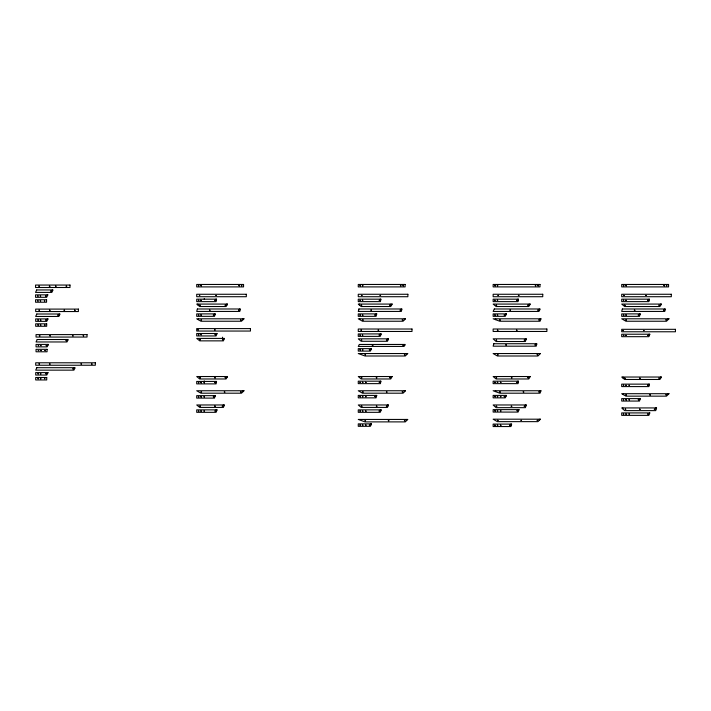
<?xml version="1.0" encoding="UTF-8"?>
<svg xmlns="http://www.w3.org/2000/svg" width="711" height="711" viewBox="0 0 711 711"><rect width="100%" height="100%" fill="white"/><g stroke="black" fill="none" stroke-linecap="round" stroke-linejoin="round"><path stroke-width="1.07" d="M222.516 339.92L222.516 337.165M380.723 299.846L380.145 299.171M380.723 381.869L380.145 381.185M649.214 299.953L648.565 299.322M649.214 384.927L648.556 384.207M216.428 299.846L215.86 299.171M216.428 382.109L215.86 381.434M665.229 309.676L664.696 308.983M401.679 309.729L401.173 308.983M358.477 310.636L359.091 311.436M639.98 314.653L639.385 313.889M639.98 399.378L639.385 398.604M376.466 314.6L375.968 313.889M511.333 424.84L510.818 424.094M376.466 396.125L375.968 395.405M240.131 309.738L239.616 308.983M536.654 344.559L536.032 343.733M656.297 408.763L655.684 407.927M540.653 319.603L540.067 318.884M540.653 391.565L540.067 390.748M649.516 335.023L648.956 334.223M506.045 314.662L505.548 313.889M506.045 396.178L505.548 395.405M52.623 290.595L52.25 289.955M47.548 295.465L47.166 294.861M47.646 319.586L47.219 318.981M67.749 340.249L67.323 339.511M48.001 345.128L47.548 344.417M47.628 373.382L47.13 372.6M59.6 314.715L59.191 314.004M404.781 345.199L404.346 344.533M204.244 298.629L204.244 299.171M204.244 380.892L204.244 381.434M74.699 368.52A0.907 0.907 0 0 1 74.175 367.694M197.782 304.077A1.075 1.075 0 0 1 197.534 304.761M226.978 304.992A1.058 1.058 0 0 1 226.436 304.077M214.953 314.76A0.907 0.907 0 0 1 214.278 313.889M198.44 318.795A1.733 1.733 0 0 1 198.209 319.657M243.109 319.648A1.209 1.209 0 0 1 242.753 318.795M216.668 334.437A0.995 0.995 0 0 1 216.02 333.503M223.921 339.387A1.022 1.022 0 0 1 223.218 338.409M359.588 304.077A1.324 1.324 0 0 1 359.277 304.93M391.565 305.117A1.209 1.209 0 0 1 390.97 304.077M359.722 318.795A1.458 1.458 0 0 1 359.526 319.523M404.612 319.674A1.244 1.244 0 0 1 404.239 318.795M380.829 334.801A0.933 0.933 0 0 1 380.216 333.921M388.046 339.76A0.995 0.995 0 0 1 387.388 338.827M371.142 349.465A0.907 0.907 0 0 1 370.618 348.639M406.719 354.549A1.404 1.404 0 0 1 406.301 353.545M518.337 300.06A0.907 0.907 0 0 1 517.59 299.171M529.677 305.001A1.058 1.058 0 0 1 529.135 304.077M539.738 309.827A0.933 0.933 0 0 1 539.205 308.983M495.594 318.795A2.453 2.453 0 0 1 495.443 319.639M518.683 410.531A0.969 0.969 0 0 1 518.052 409.545M525.962 339.698A0.915 0.915 0 0 1 525.331 338.783M539.605 354.345A1.129 1.129 0 0 1 539.267 353.545M660.91 304.859A0.907 0.907 0 0 1 660.448 304.077M668.287 319.47A0.969 0.969 0 0 1 668.002 318.795M622.809 407.927A1.102 1.102 0 0 1 622.525 408.665M226.978 377.443A1.058 1.058 0 0 1 226.436 376.528M243.109 391.61A1.209 1.209 0 0 1 242.753 390.748M223.921 405.937A1.022 1.022 0 0 1 223.218 404.968M391.565 377.577A1.209 1.209 0 0 1 390.97 376.528M404.612 391.637A1.244 1.244 0 0 1 404.239 390.748M388.046 405.901A0.995 0.995 0 0 1 387.388 404.968M406.719 420.441A1.404 1.404 0 0 1 406.301 419.437M529.677 377.452A1.058 1.058 0 0 1 529.135 376.528M495.594 390.748A2.453 2.453 0 0 1 495.443 391.601M525.962 405.839A0.915 0.915 0 0 1 525.331 404.923M539.605 419.988A1.129 1.129 0 0 1 539.267 419.188M660.91 377.817A0.907 0.907 0 0 1 660.448 377.026M622.952 377.026A1.244 1.244 0 0 1 622.658 377.825M668.287 394.383A0.969 0.969 0 0 1 668.002 393.698M623.414 393.698A1.706 1.706 0 0 1 623.192 394.561M214.953 396.534A0.907 0.907 0 0 1 214.278 395.654M216.668 410.807A0.995 0.995 0 0 1 216.02 409.874M380.829 410.754A0.933 0.933 0 0 1 380.216 409.874M371.142 424.689A0.907 0.907 0 0 1 370.618 423.863M518.337 382.083A0.907 0.907 0 0 1 517.59 381.185M38.874 286.178L39.407 286.32L38.874 286.178M37.745 295.989L38.252 296.203L37.772 295.927M37.745 300.895L38.252 301.109L37.772 300.833M40.225 295.989L40.758 296.132L40.251 295.927M38.998 310.227L39.496 310.44L39.025 310.165M40.225 300.895L40.758 301.037L40.251 300.833M37.87 320.039L38.403 320.181L37.87 320.039M37.87 324.945L38.403 325.087L37.87 324.945M40.349 320.039L40.883 320.181L40.349 320.039M40.349 324.945L40.883 325.087L40.349 324.945M39.372 335.743L39.905 335.885L39.372 335.743M38.243 345.555L38.776 345.697L38.27 345.484M44.402 300.895L44.926 301.037L44.429 300.833M38.243 350.461L38.776 350.603L38.243 350.461M45.655 295.989L46.162 296.203L45.682 295.927M40.723 345.555L41.229 345.759L40.749 345.484M39.025 363.925L39.558 364.068L39.025 363.925M40.723 350.461L41.256 350.603L40.723 350.461M37.896 373.737L38.43 373.879L37.932 373.666M49.343 286.178L49.877 286.32L49.343 286.178M44.517 324.945L45.051 325.087L44.517 324.945M37.896 378.643L38.43 378.785L37.932 378.572M45.78 320.039L46.313 320.181L45.78 320.039M50.819 291.083L51.352 291.226L50.819 291.083M40.385 373.737L40.909 373.879L40.385 373.737M40.385 378.643L40.909 378.785L40.385 378.643M49.468 310.227L50.001 310.369L49.468 310.227M44.891 350.461L45.424 350.603L44.891 350.461M46.153 345.555L46.686 345.697L46.153 345.555M55.68 286.186L56.187 286.4L55.707 286.124M49.841 335.743L50.348 335.947L49.868 335.672M44.553 378.643L45.086 378.785L44.58 378.572M45.815 373.737L46.348 373.879L45.815 373.737M49.494 363.925L50.028 364.068L49.494 363.925M57.849 315.133L58.382 315.275L57.849 315.133M66.15 286.186L66.683 286.329L66.15 286.186M64.07 310.245L64.603 310.387L64.07 310.245M66.007 340.649L66.514 340.853L66.034 340.578M74.539 310.245L75.073 310.387L74.539 310.245M72.709 335.752L73.215 335.965L72.735 335.69M72.913 368.831L73.446 368.973L72.913 368.831M83.187 335.752L83.694 335.965L83.214 335.69M81.027 363.934L81.552 364.076L81.027 363.934M91.497 363.934L92.03 364.076L91.497 363.934M198.342 285.609L198.876 285.751L198.342 285.609M198.342 300.326L198.876 300.469L198.342 300.326M199.391 295.412L199.898 295.616L199.418 295.341M200.822 285.609L201.355 285.751L200.822 285.609M198.342 315.035L198.876 315.177L198.342 315.035M199.835 305.223L200.333 305.437L199.862 305.161M200.822 300.326L201.329 300.531L200.849 300.255M197.871 329.753L198.378 329.966L197.898 329.691M200.822 315.035L201.355 315.177L200.822 315.035M198.342 334.659L198.876 334.801L198.342 334.659M201.062 319.977L201.569 320.19L201.097 319.914M199.871 339.574L200.404 339.716L199.871 339.574M200.822 334.659L201.355 334.801L200.849 334.597M198.342 382.589L198.876 382.731L198.342 382.589M199.835 377.683L200.369 377.825L199.835 377.683M209.461 310.129L209.994 310.272L209.461 310.129M198.342 396.809L198.876 396.951L198.342 396.809M200.822 382.589L201.355 382.731L200.822 382.589M198.342 411.029L198.876 411.171L198.342 411.029M201.062 391.939L201.595 392.081L201.062 391.939M200.822 396.809L201.355 396.951L200.822 396.809M199.871 406.123L200.404 406.265L199.871 406.123M203.977 382.589L204.51 382.731L203.977 382.589M214.838 300.326L215.344 300.531L214.864 300.255M213.327 315.044L213.86 315.186L213.327 315.044M215.904 295.412L216.437 295.554L215.904 295.412M200.822 411.029L201.355 411.171L200.822 411.029M203.977 396.809L204.51 396.951L203.977 396.809M214.553 329.753L215.086 329.904L214.553 329.753M203.977 411.029L204.51 411.171L203.977 411.029M214.998 334.659L215.531 334.801L214.998 334.659M214.669 377.665L215.202 377.808L214.669 377.665M214.838 382.589L215.371 382.731L214.838 382.589M225.12 305.206L225.654 305.357L225.12 305.206M213.327 396.809L213.86 396.951L213.327 396.809M214.749 406.123L215.282 406.265L214.749 406.123M214.998 411.029L215.531 411.171L214.998 411.029M225.12 377.665L225.654 377.808L225.12 377.665M222.25 406.123L222.774 406.265L222.25 406.123M224.303 391.939L224.827 392.081L224.303 391.939M238.869 285.6L239.403 285.742L238.869 285.6M241.349 285.6L241.882 285.742L241.349 285.6M238.532 310.129L239.065 310.272L238.532 310.129M240.7 319.977L241.198 320.19L240.727 319.914M240.7 391.939L241.233 392.081L240.7 391.939M359.899 285.609L360.433 285.751L359.899 285.609M359.899 300.326L360.406 300.531L359.926 300.255M362.379 285.609L362.912 285.751L362.379 285.609M361.464 295.412L361.997 295.554L361.464 295.412M359.899 315.035L360.433 315.177L359.899 315.035M361.304 305.223L361.837 305.366L361.33 305.152M362.379 300.326L362.886 300.531L362.406 300.255M362.379 315.035L362.912 315.177L362.379 315.035M359.899 335.077L360.406 335.281L359.926 335.005M360.984 330.153L361.517 330.295L360.984 330.153M362.583 319.95L363.108 320.092L362.583 319.95M359.899 349.794L360.433 349.936L359.899 349.794M361.401 339.982L361.899 340.196L361.428 339.92M362.379 335.077L362.886 335.281L362.406 335.005M362.379 349.794L362.912 349.936L362.379 349.794M359.899 382.34L360.433 382.482L359.899 382.34M361.304 377.674L361.837 377.817L361.304 377.674M365.036 354.691L365.57 354.833L365.036 354.691M370.938 310.129L371.471 310.272L370.938 310.129M359.899 396.56L360.433 396.702L359.899 396.56M362.379 382.34L362.912 382.482L362.379 382.34M359.899 411.029L360.433 411.171L359.899 411.029M362.583 391.903L363.108 392.045L362.583 391.903M362.379 396.56L362.912 396.702L362.379 396.56M361.401 406.123L361.935 406.265L361.401 406.123M369.329 349.785L369.862 349.928L369.329 349.785M359.899 425.018L360.433 425.16L359.899 425.018M365.534 382.34L366.067 382.482L365.534 382.34M374.875 315.026L375.408 315.169L374.875 315.026M362.379 411.029L362.912 411.171L362.379 411.029M365.534 396.56L366.067 396.702L365.534 396.56M372.315 345.386L372.848 345.537L372.315 345.386M362.379 425.018L362.912 425.16L362.379 425.018M379.221 300.3L379.754 300.442L379.221 300.3M380.056 295.412L380.589 295.554L380.056 295.412M365.534 411.029L366.067 411.171L365.534 411.029M365.036 420.592L365.57 420.734L365.036 420.592M365.534 425.018L366.067 425.16L365.534 425.018M378.119 330.153L378.652 330.295L378.119 330.153M379.114 335.068L379.621 335.281L379.141 335.005M369.329 425.009L369.862 425.151L369.329 425.009M376.297 377.674L376.83 377.817L376.297 377.674M374.875 396.551L375.408 396.694L374.875 396.551M379.221 382.322L379.754 382.465L379.221 382.322M376.359 406.123L376.892 406.265L376.359 406.123M389.779 305.206L390.277 305.419L389.806 305.143M386.393 339.982L386.926 340.125L386.42 339.92M379.114 411.029L379.647 411.171L379.114 411.029M386.42 391.903L386.953 392.045L386.42 391.903M400.417 285.6L400.951 285.742L400.417 285.6M389.779 377.657L390.277 377.87L389.806 377.594M386.393 406.123L386.926 406.265L386.393 406.123M402.906 285.6L403.43 285.742L402.906 285.6M400.124 310.129L400.657 310.272L400.124 310.129M388.33 420.592L388.864 420.734L388.33 420.592M402.239 319.95L402.773 320.092L402.239 319.95M403.021 345.386L403.546 345.537L403.021 345.386M404.399 354.682L404.932 354.825L404.399 354.682M402.239 391.903L402.773 392.045L402.239 391.903M404.399 420.583L404.932 420.725L404.399 420.583M494.776 285.609L495.309 285.751L494.776 285.609M494.776 300.326L495.283 300.531L494.803 300.255M497.256 285.609L497.789 285.751L497.256 285.609M494.776 315.035L495.309 315.177L494.776 315.035M496.207 305.206L496.713 305.419L496.234 305.143M497.256 300.326L497.789 300.469L497.282 300.255M497.967 295.394L498.5 295.536L497.967 295.394M497.256 315.035L497.789 315.177L497.256 315.035M497.38 330.153L497.913 330.304L497.38 330.153M496.234 340.098L496.767 340.24L496.26 340.036M499.691 319.923L500.224 320.066L499.691 319.923M497.531 354.709L498.064 354.851L497.531 354.709M494.776 382.34L495.309 382.482L494.776 382.34M504.179 315.026L504.712 315.169L504.179 315.026M496.207 377.665L496.713 377.87L496.234 377.594M494.776 396.56L495.309 396.702L494.776 396.56M497.256 382.34L497.789 382.482L497.256 382.34M494.776 410.78L495.309 410.922L494.776 410.78M497.256 396.56L497.789 396.702L497.256 396.56M496.234 406.248L496.767 406.39L496.234 406.248M494.776 425.249L495.309 425.391L494.776 425.249M500.411 382.34L500.944 382.482L500.411 382.34M509.974 310.138L510.507 310.28L509.974 310.138M499.691 391.885L500.224 392.028L499.691 391.885M505.823 344.906L506.356 345.048L505.823 344.906M497.256 410.78L497.789 410.922L497.256 410.78M500.411 396.56L500.944 396.702L500.411 396.56M497.531 420.352L498.064 420.494L497.531 420.352M497.256 425.249L497.789 425.391L497.256 425.249M500.411 410.78L500.944 410.922L500.411 410.78M504.179 396.551L504.712 396.694L504.179 396.551M516.755 300.309L517.261 300.522L516.781 300.246M500.411 425.249L500.944 425.391L500.411 425.249M518.399 295.394L518.932 295.536L518.399 295.394M516.444 330.153L516.977 330.304L516.444 330.153M511.396 377.665L511.929 377.808L511.396 377.665M511.227 406.248L511.76 406.39L511.227 406.248M509.707 425.231L510.24 425.374L509.707 425.231M516.755 382.331L517.288 382.474L516.755 382.331M527.829 305.215L528.335 305.428L527.855 305.152M524.22 340.098L524.727 340.302L524.247 340.027M516.995 410.727L517.528 410.869L516.995 410.727M535.303 285.6L535.836 285.742L535.303 285.6M523.225 391.885L523.758 392.028L523.225 391.885M537.783 285.6L538.316 285.742L537.783 285.6M521.012 420.352L521.545 420.494L521.012 420.352M527.829 377.674L528.362 377.817L527.829 377.674M524.22 406.239L524.754 406.381L524.22 406.239M537.872 310.129L538.405 310.272L537.872 310.129M535.001 344.906L535.534 345.048L535.001 344.906M538.92 319.932L539.453 320.074L538.92 319.932M537.152 354.682L537.685 354.825L537.152 354.682M538.92 391.894L539.453 392.037L538.92 391.894M537.152 420.334L537.685 420.477L537.152 420.334M623.343 285.609L623.876 285.751L623.343 285.609M623.627 295.394L624.16 295.536L623.627 295.394M623.343 300.326L623.849 300.531L623.369 300.255M625.822 285.609L626.355 285.751L625.822 285.609M623.343 315.035L623.876 315.177L623.343 315.035M624.605 305.241L625.138 305.383L624.605 305.241M625.822 300.326L626.355 300.469L625.822 300.326M622.952 330.464L623.485 330.606L622.952 330.464M625.822 315.035L626.355 315.177L625.822 315.035M623.343 335.379L623.876 335.521L623.343 335.379M625.92 319.914L626.453 320.057L625.92 319.914M625.822 335.379L626.355 335.521L625.822 335.379M623.343 385.291L623.849 385.504L623.369 385.229M624.605 378.199L625.138 378.341L624.605 378.199M634.345 310.129L634.879 310.272L634.345 310.129M623.343 399.76L623.849 399.973L623.369 399.698M625.822 385.291L626.355 385.433L625.822 385.291M623.343 414.069L623.849 414.273L623.369 413.998M625.92 394.827L626.453 394.969L625.92 394.827M625.822 399.76L626.355 399.902L625.822 399.76M625.316 409.172L625.822 409.385L625.342 409.109M628.977 385.291L629.484 385.504L629.004 385.229M638.247 315.017L638.78 315.16L638.247 315.017M625.822 414.069L626.355 414.211L625.822 414.069M628.977 399.76L629.484 399.973L629.004 399.698M628.977 414.069L629.484 414.273L629.004 413.998M645.81 295.394L646.343 295.536L645.81 295.394M643.508 330.464L644.042 330.606L643.508 330.464M647.579 300.291L648.112 300.433L647.579 300.291M639.713 378.199L640.247 378.341L639.713 378.199M638.247 399.742L638.754 399.955L638.274 399.68M647.783 335.361L648.316 335.503L647.783 335.361M639.616 409.172L640.149 409.314L639.616 409.172M647.579 385.264L648.112 385.406L647.579 385.264M658.919 305.223L659.426 305.437L658.946 305.161M663.87 285.6L664.403 285.742L663.87 285.6M649.783 394.827L650.316 394.969L649.783 394.827M647.783 414.051L648.316 414.193L647.783 414.051M666.349 285.6L666.882 285.742L666.349 285.6M663.55 310.156L664.083 310.298L663.55 310.156M665.914 319.914L666.447 320.057L665.914 319.914M654.316 409.216L654.849 409.358L654.316 409.216M658.919 378.181L659.426 378.394L658.946 378.119M665.914 394.827L666.447 394.969L665.914 394.827M380.838 299.171L380.429 301.624L358.264 301.624L358.264 299.171L380.838 299.171M380.838 381.185L380.429 383.638L358.264 383.638L358.264 381.185L380.838 381.185M216.553 299.171L216.117 301.624L196.707 301.624L196.707 299.171L216.553 299.171M216.553 381.434L216.117 383.887L196.707 383.887L196.707 381.434L216.553 381.434M518.497 299.171L518.061 301.624L493.141 301.624L493.141 299.171L518.497 299.171M518.497 381.185L518.061 383.638L493.141 383.638L493.141 381.185L518.497 381.185M649.347 299.171L648.921 301.624L621.707 301.624L621.707 299.171L649.347 299.171M649.347 384.136L648.921 386.588L621.707 386.588L621.707 384.136L649.347 384.136M622.347 308.983L621.707 311.436L664.767 311.436L665.407 308.983L622.347 308.983M358.913 308.983L358.264 311.436L401.324 311.436L401.964 308.983L358.913 308.983M215.184 313.889L214.526 316.342L196.707 316.342L196.707 313.889L215.184 313.889M215.184 395.654L214.526 398.107L196.707 398.107L196.707 395.654L215.184 395.654M376.741 313.889L376.083 316.342L358.264 316.342L358.264 313.889L376.741 313.889M376.741 395.405L376.083 397.858L358.264 397.858L358.264 395.405L376.741 395.405M511.618 424.094L510.96 426.547L493.141 426.547L493.141 424.094L511.618 424.094M640.184 313.889L639.527 316.342L621.707 316.342L621.707 313.889L640.184 313.889M640.184 398.604L639.527 401.057L621.707 401.057L621.707 398.604L640.184 398.604M197.374 308.983L196.707 311.436L239.767 311.436L240.434 308.983L197.374 308.983M493.825 343.733L493.141 346.186L536.201 346.186L536.885 343.733L493.825 343.733M656.564 407.927L655.72 410.62L624.676 410.62L621.707 407.927L656.564 407.927M526.238 338.827L525.376 341.52L496.091 341.52L493.141 338.827L526.238 338.827M526.238 404.968L525.376 407.661L496.091 407.661L493.141 404.968L526.238 404.968M224.241 338.409L223.441 340.862L199.729 340.862L196.707 338.409L224.241 338.409M224.241 404.968L223.441 407.421L199.729 407.421L196.707 404.968L224.241 404.968M540.929 318.795L540.093 321.239L499.789 321.239L493.141 318.795L540.929 318.795M540.929 390.748L540.093 393.201L499.789 393.201L493.141 390.748L540.929 390.748M217.015 333.503L216.117 335.956L196.707 335.956L196.707 333.503L217.015 333.503M217.015 409.874L216.117 412.327L196.707 412.327L196.707 409.874L217.015 409.874M381.149 333.921L380.261 336.374L358.264 336.374L358.264 333.921L381.149 333.921M388.384 338.827L387.495 341.28L361.188 341.28L358.264 338.827L388.384 338.827M381.149 409.874L380.261 412.327L358.264 412.327L358.264 409.874L381.149 409.874M388.384 404.968L387.495 407.421L361.188 407.421L358.264 404.968L388.384 404.968M519.012 409.625L518.123 412.078L493.141 412.078L493.141 409.625L519.012 409.625M649.81 334.223L648.921 336.676L621.707 336.676L621.707 334.223L649.81 334.223M649.81 412.913L648.921 415.366L621.707 415.366L621.707 412.913L649.81 412.913M371.524 348.639L370.395 351.092L358.264 351.092L358.264 348.639L371.524 348.639M371.524 423.863L370.395 426.316L358.264 426.316L358.264 423.863L371.524 423.863M506.41 313.889L505.272 316.342L493.141 316.342L493.141 313.889L506.41 313.889M506.41 395.405L505.272 397.858L493.141 397.858L493.141 395.405L506.41 395.405M36.696 289.955L35.55 292.408L51.859 292.408L52.996 289.955L36.696 289.955M36.812 314.004L35.674 316.457L58.871 316.457L60.026 314.004L36.812 314.004M47.833 294.861L46.686 297.314L35.55 297.314L35.55 294.861L47.833 294.861M37.194 339.511L36.048 341.964L67.038 341.964L68.185 339.511L37.194 339.511M47.957 318.91L46.81 321.363L35.674 321.363L35.674 318.91L47.957 318.91M36.848 367.694L35.701 370.147L73.944 370.147L75.09 367.694L36.848 367.694M48.33 344.417L47.184 346.87L36.048 346.87L36.048 344.417L48.33 344.417M47.984 372.6L46.846 375.053L35.701 375.053L35.701 372.6L47.984 372.6M494.314 308.983L493.141 311.436L538.974 311.436L540.147 308.983L494.314 308.983M359.366 344.453L358.264 346.426L404.097 346.426L405.199 344.453L359.366 344.453M530.193 304.077L528.824 306.53L496.109 306.53L493.141 304.077L530.193 304.077M530.193 376.528L528.824 378.981L496.109 378.981L493.141 376.528L530.193 376.528M227.493 304.077L226.116 306.53L199.667 306.53L196.707 304.077L227.493 304.077M227.493 376.528L226.116 378.981L199.667 378.981L196.707 376.528L227.493 376.528M661.363 304.077L659.95 306.53L624.64 306.53L621.707 304.077L661.363 304.077M661.363 377.026L659.95 379.478L624.64 379.478L621.707 377.026L661.363 377.026M392.179 304.077L390.739 306.53L361.161 306.53L358.264 304.077L392.179 304.077M392.179 376.528L390.739 378.981L361.161 378.981L358.264 376.528L392.179 376.528M407.705 353.545L405.314 355.998L365.01 355.998L358.264 353.545L407.705 353.545M407.705 419.437L405.314 421.89L365.01 421.89L358.264 419.437L407.705 419.437M405.483 318.795L403.066 321.239L362.503 321.239L358.264 318.795L405.483 318.795M405.483 390.748L403.066 393.201L362.503 393.201L358.264 390.748L405.483 390.748M540.404 353.545L537.943 355.998L497.389 355.998L493.141 353.545L540.404 353.545M540.404 419.188L537.943 421.641L497.389 421.641L493.141 419.188L540.404 419.188M243.971 318.795L241.509 321.239L200.946 321.239L196.707 318.795L243.971 318.795M243.971 390.748L241.509 393.201L200.946 393.201L196.707 390.748L243.971 390.748M668.971 318.795L666.509 321.239L625.947 321.239L621.707 318.795L668.971 318.795M668.971 393.698L666.509 396.151L625.947 396.151L621.707 393.698L668.971 393.698M243.562 284.453L196.707 284.453L196.707 286.906L243.562 286.906L243.562 284.453M405.119 284.453L358.264 284.453L358.264 286.906L405.119 286.906L405.119 284.453M539.996 284.453L493.141 284.453L493.141 286.906L539.996 286.906L539.996 284.453M668.562 284.453L621.707 284.453L621.707 286.906L668.562 286.906L668.562 284.453M69.998 285.049L35.55 285.049L35.55 287.502L69.998 287.502L69.998 285.049M246.317 294.265L196.707 294.265L196.707 296.718L246.317 296.718L246.317 294.265M407.874 294.265L358.264 294.265L358.264 296.718L407.874 296.718L407.874 294.265M542.751 294.265L493.141 294.265L493.141 296.718L542.751 296.718L542.751 294.265M671.317 294.265L621.707 294.265L621.707 296.718L671.317 296.718L671.317 294.265M46.571 299.766L35.55 299.766L35.55 302.219L46.571 302.219L46.571 299.766M78.388 309.098L35.674 309.098L35.674 311.551L78.388 311.551L78.388 309.098M46.695 323.816L35.674 323.816L35.674 326.269L46.695 326.269L46.695 323.816M250.45 328.598L196.707 328.598L196.707 331.05L250.45 331.05L250.45 328.598M412.007 329.015L358.264 329.015L358.264 331.468L412.007 331.468L412.007 329.015M546.883 329.015L493.141 329.015L493.141 331.468L546.883 331.468L546.883 329.015M675.45 329.317L621.707 329.317L621.707 331.77L675.45 331.77L675.45 329.317M87.035 334.605L36.048 334.605L36.048 337.058L87.035 337.058L87.035 334.605M47.068 349.323L36.048 349.323L36.048 351.776L47.068 351.776L47.068 349.323M95.345 362.788L35.701 362.788L35.701 365.241L95.345 365.241L95.345 362.788M46.73 377.505L35.701 377.505L35.701 379.958L46.73 379.958L46.73 377.505"/></g></svg>
